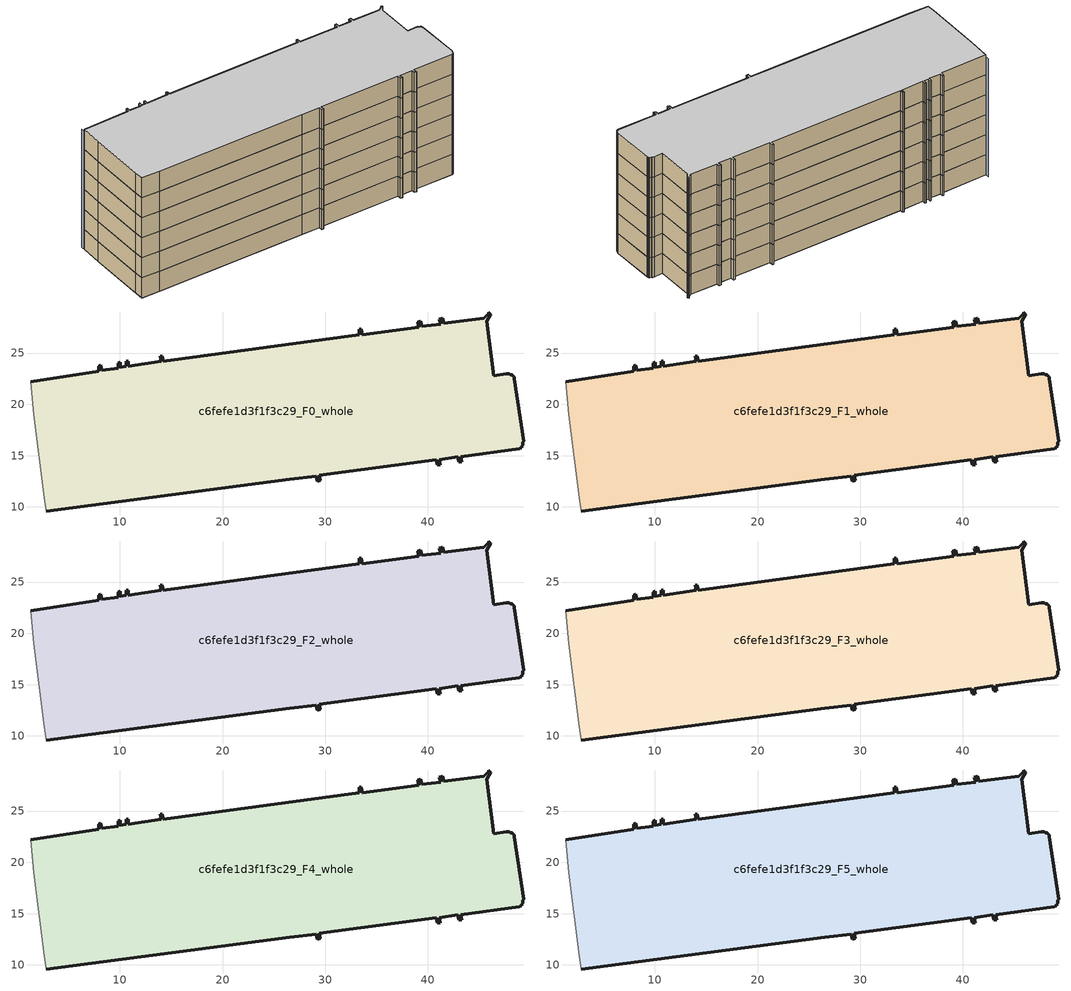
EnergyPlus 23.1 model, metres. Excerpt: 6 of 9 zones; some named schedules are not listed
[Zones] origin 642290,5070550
c6fefe1d3f1f3c29_F0_whole
 floor ground (EU_floor_Construction): 48.95,15.69 49.05,15.79 49.15,15.79 49.15,15.89 49.25,15.99 49.25,16.29 49.35,16.39 48.45,22.5 48.45,22.7 48.35,22.7 48.35,22.79 48.26,22.89 48.06,22.89 47.95,23 47.65,23 46.45,22.79 45.75,28.1 46.15,28.8 45.95,29 45.95,28.9 45.45,28.4 41.55,27.9 41.45,28.4 41.15,28.3 41.25,27.8 39.44,27.6 39.34,28.11 39.05,28 39.15,27.5 33.65,26.8 33.55,27.3 33.34,27.3 33.34,26.8 14.23,24.21 14.13,24.71 13.93,24.71 14.03,24.21 10.82,23.71 10.82,24.21 10.62,24.21 10.62,23.71 10.03,23.61 10.03,24.11 9.82,24.01 9.82,23.5 8.22,23.31 8.12,23.81 7.93,23.71 7.93,23.21 1.32,22.21 1.62,19 2.61,10.9 2.81,9.6 5.42,9.9 26.54,12.7 29.14,13 29.23,12.5 29.54,12.59 29.44,13.09 40.84,14.59 40.94,14.09 41.24,14.09 41.15,14.59 42.94,14.89 43.05,14.39 43.34,14.39 43.24,14.89 z0
 wall outside (EU_wall_Construction): 1.32,22.21 7.93,23.21 7.93,23.71 8.12,23.81 8.22,23.31 9.82,23.5 9.82,24.01 10.03,24.11 10.03,23.61 10.62,23.71 10.62,24.21 10.82,24.21 10.82,23.71 14.03,24.21 13.93,24.71 14.13,24.71 14.23,24.21 33.34,26.8 33.34,27.3 33.55,27.3 33.65,26.8 39.15,27.5 39.05,28 39.34,28.11 39.44,27.6 41.25,27.8 41.15,28.3 41.45,28.4 41.55,27.9 45.45,28.4 45.95,28.9 45.95,29 46.15,28.8 45.75,28.1 46.45,22.79 47.65,23 47.95,23 48.06,22.89 48.26,22.89 48.35,22.79 48.35,22.7 48.45,22.7 48.45,22.5 49.35,16.39 49.25,16.29 49.25,15.99 49.15,15.89 49.15,15.79 49.05,15.79 48.95,15.69 43.24,14.89 43.34,14.39 43.05,14.39 42.94,14.89 41.15,14.59 41.24,14.09 40.94,14.09 40.84,14.59 29.44,13.09 29.54,12.59 29.23,12.5 29.14,13 26.54,12.7 5.42,9.9 2.81,9.6 z0:3
 wall adiabatic (EU_wall_Construction): 2.81,9.6 2.61,10.9 1.62,19 1.32,22.21 z0:3
c6fefe1d3f1f3c29_F1_whole
 floor to c6fefe1d3f1f3c29_F0_whole (EU_floor_Construction): 48.95,15.69 49.05,15.79 49.15,15.79 49.15,15.89 49.25,15.99 49.25,16.29 49.35,16.39 48.45,22.5 48.45,22.7 48.35,22.7 48.35,22.79 48.25,22.89 48.05,22.89 47.95,23 47.65,23 46.45,22.79 45.75,28.1 46.15,28.8 45.95,29 45.95,28.9 45.45,28.4 41.55,27.9 41.45,28.4 41.15,28.3 41.25,27.8 39.44,27.6 39.34,28.11 39.04,28 39.15,27.5 33.65,26.8 33.54,27.3 33.34,27.3 33.34,26.8 14.23,24.21 14.13,24.71 13.93,24.71 14.03,24.21 10.82,23.71 10.82,24.21 10.62,24.21 10.62,23.71 10.02,23.61 10.02,24.11 9.82,24.01 9.82,23.5 8.22,23.31 8.12,23.81 7.92,23.71 7.92,23.21 1.32,22.21 1.62,19 2.61,10.9 2.81,9.6 5.42,9.9 26.53,12.7 29.13,13 29.23,12.5 29.53,12.59 29.44,13.09 40.84,14.59 40.94,14.09 41.24,14.09 41.15,14.59 42.94,14.89 43.04,14.39 43.34,14.39 43.24,14.89 z3
 wall outside (EU_wall_Construction): 1.32,22.21 7.93,23.21 7.93,23.71 8.12,23.81 8.22,23.31 9.82,23.5 9.82,24.01 10.03,24.11 10.03,23.61 10.62,23.71 10.62,24.21 10.82,24.21 10.82,23.71 14.03,24.21 13.93,24.71 14.13,24.71 14.23,24.21 33.34,26.8 33.34,27.3 33.55,27.3 33.65,26.8 39.15,27.5 39.05,28 39.34,28.11 39.44,27.6 41.25,27.8 41.15,28.3 41.45,28.4 41.55,27.9 45.45,28.4 45.95,28.9 45.95,29 46.15,28.8 45.75,28.1 46.45,22.79 47.65,23 47.95,23 48.06,22.89 48.26,22.89 48.35,22.79 48.35,22.7 48.45,22.7 48.45,22.5 49.35,16.39 49.25,16.29 49.25,15.99 49.15,15.89 49.15,15.79 49.05,15.79 48.95,15.69 43.24,14.89 43.34,14.39 43.05,14.39 42.94,14.89 41.15,14.59 41.24,14.09 40.94,14.09 40.84,14.59 29.44,13.09 29.54,12.59 29.23,12.5 29.14,13 26.54,12.7 5.42,9.9 2.81,9.6 z3:6
 wall adiabatic (EU_wall_Construction): 2.81,9.6 2.61,10.9 1.62,19 1.32,22.21 z3:6
c6fefe1d3f1f3c29_F2_whole
 floor to c6fefe1d3f1f3c29_F1_whole (EU_floor_Construction): 48.95,15.69 49.05,15.79 49.15,15.79 49.15,15.89 49.25,15.99 49.25,16.29 49.35,16.39 48.45,22.5 48.45,22.7 48.35,22.7 48.35,22.79 48.25,22.89 48.05,22.89 47.95,23 47.65,23 46.45,22.79 45.75,28.1 46.15,28.8 45.95,29 45.95,28.9 45.45,28.4 41.55,27.9 41.45,28.4 41.15,28.3 41.25,27.8 39.44,27.6 39.34,28.11 39.04,28 39.15,27.5 33.65,26.8 33.54,27.3 33.34,27.3 33.34,26.8 14.23,24.21 14.13,24.71 13.93,24.71 14.03,24.21 10.82,23.71 10.82,24.21 10.62,24.21 10.62,23.71 10.02,23.61 10.02,24.11 9.82,24.01 9.82,23.5 8.22,23.31 8.12,23.81 7.92,23.71 7.92,23.21 1.32,22.21 1.62,19 2.61,10.9 2.81,9.6 5.42,9.9 26.53,12.7 29.13,13 29.23,12.5 29.53,12.59 29.44,13.09 40.84,14.59 40.94,14.09 41.24,14.09 41.15,14.59 42.94,14.89 43.04,14.39 43.34,14.39 43.24,14.89 z6
 wall outside (EU_wall_Construction): 1.32,22.21 7.93,23.21 7.93,23.71 8.12,23.81 8.22,23.31 9.82,23.5 9.82,24.01 10.03,24.11 10.03,23.61 10.62,23.71 10.62,24.21 10.82,24.21 10.82,23.71 14.03,24.21 13.93,24.71 14.13,24.71 14.23,24.21 33.34,26.8 33.34,27.3 33.55,27.3 33.65,26.8 39.15,27.5 39.05,28 39.34,28.11 39.44,27.6 41.25,27.8 41.15,28.3 41.45,28.4 41.55,27.9 45.45,28.4 45.95,28.9 45.95,29 46.15,28.8 45.75,28.1 46.45,22.79 47.65,23 47.95,23 48.06,22.89 48.26,22.89 48.35,22.79 48.35,22.7 48.45,22.7 48.45,22.5 49.35,16.39 49.25,16.29 49.25,15.99 49.15,15.89 49.15,15.79 49.05,15.79 48.95,15.69 43.24,14.89 43.34,14.39 43.05,14.39 42.94,14.89 41.15,14.59 41.24,14.09 40.94,14.09 40.84,14.59 29.44,13.09 29.54,12.59 29.23,12.5 29.14,13 26.54,12.7 5.42,9.9 2.81,9.6 z6:9
 wall adiabatic (EU_wall_Construction): 2.81,9.6 2.61,10.9 1.62,19 1.32,22.21 z6:9
c6fefe1d3f1f3c29_F3_whole
 floor to c6fefe1d3f1f3c29_F2_whole (EU_floor_Construction): 48.95,15.69 49.05,15.79 49.15,15.79 49.15,15.89 49.25,15.99 49.25,16.29 49.35,16.39 48.45,22.5 48.45,22.7 48.35,22.7 48.35,22.79 48.25,22.89 48.05,22.89 47.95,23 47.65,23 46.45,22.79 45.75,28.1 46.15,28.8 45.95,29 45.95,28.9 45.45,28.4 41.55,27.9 41.45,28.4 41.15,28.3 41.25,27.8 39.44,27.6 39.34,28.11 39.04,28 39.15,27.5 33.65,26.8 33.54,27.3 33.34,27.3 33.34,26.8 14.23,24.21 14.13,24.71 13.93,24.71 14.03,24.21 10.82,23.71 10.82,24.21 10.62,24.21 10.62,23.71 10.02,23.61 10.02,24.11 9.82,24.01 9.82,23.5 8.22,23.31 8.12,23.81 7.92,23.71 7.92,23.21 1.32,22.21 1.62,19 2.61,10.9 2.81,9.6 5.42,9.9 26.53,12.7 29.13,13 29.23,12.5 29.53,12.59 29.44,13.09 40.84,14.59 40.94,14.09 41.24,14.09 41.15,14.59 42.94,14.89 43.04,14.39 43.34,14.39 43.24,14.89 z9
 wall outside (EU_wall_Construction): 1.32,22.21 7.93,23.21 7.93,23.71 8.12,23.81 8.22,23.31 9.82,23.5 9.82,24.01 10.03,24.11 10.03,23.61 10.62,23.71 10.62,24.21 10.82,24.21 10.82,23.71 14.03,24.21 13.93,24.71 14.13,24.71 14.23,24.21 33.34,26.8 33.34,27.3 33.55,27.3 33.65,26.8 39.15,27.5 39.05,28 39.34,28.11 39.44,27.6 41.25,27.8 41.15,28.3 41.45,28.4 41.55,27.9 45.45,28.4 45.95,28.9 45.95,29 46.15,28.8 45.75,28.1 46.45,22.79 47.65,23 47.95,23 48.06,22.89 48.26,22.89 48.35,22.79 48.35,22.7 48.45,22.7 48.45,22.5 49.35,16.39 49.25,16.29 49.25,15.99 49.15,15.89 49.15,15.79 49.05,15.79 48.95,15.69 43.24,14.89 43.34,14.39 43.05,14.39 42.94,14.89 41.15,14.59 41.24,14.09 40.94,14.09 40.84,14.59 29.44,13.09 29.54,12.59 29.23,12.5 29.14,13 26.54,12.7 5.42,9.9 2.81,9.6 z9:12
 wall adiabatic (EU_wall_Construction): 2.81,9.6 2.61,10.9 1.62,19 1.32,22.21 z9:12
c6fefe1d3f1f3c29_F4_whole
 floor to c6fefe1d3f1f3c29_F3_whole (EU_floor_Construction): 48.95,15.69 49.05,15.79 49.15,15.79 49.15,15.89 49.25,15.99 49.25,16.29 49.35,16.39 48.45,22.5 48.45,22.7 48.35,22.7 48.35,22.79 48.25,22.89 48.05,22.89 47.95,23 47.65,23 46.45,22.79 45.75,28.1 46.15,28.8 45.95,29 45.95,28.9 45.45,28.4 41.55,27.9 41.45,28.4 41.15,28.3 41.25,27.8 39.44,27.6 39.34,28.11 39.04,28 39.15,27.5 33.65,26.8 33.54,27.3 33.34,27.3 33.34,26.8 14.23,24.21 14.13,24.71 13.93,24.71 14.03,24.21 10.82,23.71 10.82,24.21 10.62,24.21 10.62,23.71 10.02,23.61 10.02,24.11 9.82,24.01 9.82,23.5 8.22,23.31 8.12,23.81 7.92,23.71 7.92,23.21 1.32,22.21 1.62,19 2.61,10.9 2.81,9.6 5.42,9.9 26.53,12.7 29.13,13 29.23,12.5 29.53,12.59 29.44,13.09 40.84,14.59 40.94,14.09 41.24,14.09 41.15,14.59 42.94,14.89 43.04,14.39 43.34,14.39 43.24,14.89 z12
 wall outside (EU_wall_Construction): 1.32,22.21 7.93,23.21 7.93,23.71 8.12,23.81 8.22,23.31 9.82,23.5 9.82,24.01 10.03,24.11 10.03,23.61 10.62,23.71 10.62,24.21 10.82,24.21 10.82,23.71 14.03,24.21 13.93,24.71 14.13,24.71 14.23,24.21 33.34,26.8 33.34,27.3 33.55,27.3 33.65,26.8 39.15,27.5 39.05,28 39.34,28.11 39.44,27.6 41.25,27.8 41.15,28.3 41.45,28.4 41.55,27.9 45.45,28.4 45.95,28.9 45.95,29 46.15,28.8 45.75,28.1 46.45,22.79 47.65,23 47.95,23 48.06,22.89 48.26,22.89 48.35,22.79 48.35,22.7 48.45,22.7 48.45,22.5 49.35,16.39 49.25,16.29 49.25,15.99 49.15,15.89 49.15,15.79 49.05,15.79 48.95,15.69 43.24,14.89 43.34,14.39 43.05,14.39 42.94,14.89 41.15,14.59 41.24,14.09 40.94,14.09 40.84,14.59 29.44,13.09 29.54,12.59 29.23,12.5 29.14,13 26.54,12.7 5.42,9.9 2.81,9.6 z12:15
 wall adiabatic (EU_wall_Construction): 2.81,9.6 2.61,10.9 1.62,19 1.32,22.21 z12:15
c6fefe1d3f1f3c29_F5_whole
 floor to c6fefe1d3f1f3c29_F4_whole (EU_floor_Construction): 48.95,15.69 49.05,15.79 49.15,15.79 49.15,15.89 49.25,15.99 49.25,16.29 49.35,16.39 48.45,22.5 48.45,22.7 48.35,22.7 48.35,22.79 48.25,22.89 48.05,22.89 47.95,23 47.65,23 46.45,22.79 45.75,28.1 46.15,28.8 45.95,29 45.95,28.9 45.45,28.4 41.55,27.9 41.45,28.4 41.15,28.3 41.25,27.8 39.44,27.6 39.34,28.11 39.04,28 39.15,27.5 33.65,26.8 33.54,27.3 33.34,27.3 33.34,26.8 14.23,24.21 14.13,24.71 13.93,24.71 14.03,24.21 10.82,23.71 10.82,24.21 10.62,24.21 10.62,23.71 10.02,23.61 10.02,24.11 9.82,24.01 9.82,23.5 8.22,23.31 8.12,23.81 7.92,23.71 7.92,23.21 1.32,22.21 1.62,19 2.61,10.9 2.81,9.6 5.42,9.9 26.53,12.7 29.13,13 29.23,12.5 29.53,12.59 29.44,13.09 40.84,14.59 40.94,14.09 41.24,14.09 41.15,14.59 42.94,14.89 43.04,14.39 43.34,14.39 43.24,14.89 z15
 wall outside (EU_wall_Construction): 1.32,22.21 7.93,23.21 7.93,23.71 8.12,23.81 8.22,23.31 9.82,23.5 9.82,24.01 10.03,24.11 10.03,23.61 10.62,23.71 10.62,24.21 10.82,24.21 10.82,23.71 14.03,24.21 13.93,24.71 14.13,24.71 14.23,24.21 33.34,26.8 33.34,27.3 33.55,27.3 33.65,26.8 39.15,27.5 39.05,28 39.34,28.11 39.44,27.6 41.25,27.8 41.15,28.3 41.45,28.4 41.55,27.9 45.45,28.4 45.95,28.9 45.95,29 46.15,28.8 45.75,28.1 46.45,22.79 47.65,23 47.95,23 48.06,22.89 48.26,22.89 48.35,22.79 48.35,22.7 48.45,22.7 48.45,22.5 49.35,16.39 49.25,16.29 49.25,15.99 49.15,15.89 49.15,15.79 49.05,15.79 48.95,15.69 43.24,14.89 43.34,14.39 43.05,14.39 42.94,14.89 41.15,14.59 41.24,14.09 40.94,14.09 40.84,14.59 29.44,13.09 29.54,12.59 29.23,12.5 29.14,13 26.54,12.7 5.42,9.9 2.81,9.6 z15:18
 wall adiabatic (EU_wall_Construction): 2.81,9.6 2.61,10.9 1.62,19 1.32,22.21 z15:18
 ceiling to c6fefe1d3f1f3c29_F6_whole (EU_floor_Construction): 46.15,28.8 45.75,28.1 46.45,22.79 47.65,23 47.95,23 48.05,22.89 48.25,22.89 48.35,22.79 48.35,22.7 48.45,22.7 48.45,22.5 49.35,16.39 49.25,16.29 49.25,15.99 49.15,15.89 49.15,15.79 49.05,15.79 48.95,15.69 43.24,14.89 43.34,14.39 43.04,14.39 42.94,14.89 41.15,14.59 41.24,14.09 40.94,14.09 40.84,14.59 29.44,13.09 29.53,12.59 29.23,12.5 29.13,13 26.53,12.7 5.42,9.9 2.81,9.6 2.61,10.9 1.62,19 1.32,22.21 7.92,23.21 7.92,23.71 8.12,23.81 8.22,23.31 9.82,23.5 9.82,24.01 10.02,24.11 10.02,23.61 10.62,23.71 10.62,24.21 10.82,24.21 10.82,23.71 14.03,24.21 13.93,24.71 14.13,24.71 14.23,24.21 33.34,26.8 33.34,27.3 33.54,27.3 33.65,26.8 39.15,27.5 39.04,28 39.34,28.11 39.44,27.6 41.25,27.8 41.15,28.3 41.45,28.4 41.55,27.9 45.45,28.4 45.95,28.9 45.95,29 z18
shading: 1.26,22.71 2.68,10.91 z0:17.7
[Building]
EU S2 Campaign: North Axis=0; Terrain=City; Solar Distribution=FullExterior
[Site:Location]
Lyon-Bron: Latitude=45.75; Longitude=5; Time Zone=1; Elevation=198
[SizingPeriod:WeatherFileDays]
AnnualSizingPeriod: Begin Month=1; Begin Day of Month=1; End Month=12; End Day of Month=31; Day of Week for Start Day=Monday; Use Weather File Daylight Saving Period=No; Use Weather File Rain and Snow Indicators=No
[MATERIAL]
EU_InternalMass_Material: Roughness=MediumRough; Thickness=0.1; Conductivity=1; Density=1800; Specific Heat=900; Thermal Absorptance=0.9; Solar Absorptance=0.7; Visible Absorptance=0.7
[MATERIAL:NOMASS] Roughness=MediumRough; Thermal Absorptance=0.9; Solar Absorptance=0.7; Visible Absorptance=0.7
Name | Thermal Resistance
EU_wall_NoMass | 1.15691
EU_floor_NoMass | 1.78277
[CONSTRUCTION]
EU_wall_Construction: EU_wall_NoMass
EU_floor_Construction: EU_floor_NoMass
EU_InternalMass_Construction: EU_InternalMass_Material
[ZONE] Type=1; Multiplier=1; Ceiling Height=autocalculate; Volume=1802.68; Floor Area=autocalculate; Part of Total Floor Area=Yes
c6fefe1d3f1f3c29_F0_whole; c6fefe1d3f1f3c29_F1_whole; c6fefe1d3f1f3c29_F2_whole; c6fefe1d3f1f3c29_F3_whole; c6fefe1d3f1f3c29_F4_whole; c6fefe1d3f1f3c29_F5_whole
[INTERNALMASS] Construction=EU_InternalMass_Construction; Surface Area=600.893
Name | Zone or ZoneList
c6fefe1d3f1f3c29_F0_whole_EU_InternalMass | c6fefe1d3f1f3c29_F0_whole
c6fefe1d3f1f3c29_F1_whole_EU_InternalMass | c6fefe1d3f1f3c29_F1_whole
c6fefe1d3f1f3c29_F2_whole_EU_InternalMass | c6fefe1d3f1f3c29_F2_whole
c6fefe1d3f1f3c29_F3_whole_EU_InternalMass | c6fefe1d3f1f3c29_F3_whole
c6fefe1d3f1f3c29_F4_whole_EU_InternalMass | c6fefe1d3f1f3c29_F4_whole
c6fefe1d3f1f3c29_F5_whole_EU_InternalMass | c6fefe1d3f1f3c29_F5_whole
[OTHEREQUIPMENT] Fuel Type=Electricity; Design Level Calculation Method=Watts/Area; Power per Zone Floor Area=1; Fraction Latent=0; Fraction Radiant=0; Fraction Lost=0; Carbon Dioxide Generation Rate=0; EndUse Subcategory=EU_Step8_InternalGains
Name | Zone or ZoneList or Space or SpaceList | Schedule
EU_Step8_InternalGain_c6fefe1d3f1f3c29_F0_whole_f000 | c6fefe1d3f1f3c29_F0_whole | EU_Step8_GainSchedule_c6fefe1d3f1f3c29_F0_whole_f000
EU_Step8_InternalGain_c6fefe1d3f1f3c29_F1_whole_f000 | c6fefe1d3f1f3c29_F1_whole | EU_Step8_GainSchedule_c6fefe1d3f1f3c29_F1_whole_f000
EU_Step8_InternalGain_c6fefe1d3f1f3c29_F2_whole_f000 | c6fefe1d3f1f3c29_F2_whole | EU_Step8_GainSchedule_c6fefe1d3f1f3c29_F2_whole_f000
EU_Step8_InternalGain_c6fefe1d3f1f3c29_F3_whole_f000 | c6fefe1d3f1f3c29_F3_whole | EU_Step8_GainSchedule_c6fefe1d3f1f3c29_F3_whole_f000
EU_Step8_InternalGain_c6fefe1d3f1f3c29_F4_whole_f000 | c6fefe1d3f1f3c29_F4_whole | EU_Step8_GainSchedule_c6fefe1d3f1f3c29_F4_whole_f000
EU_Step8_InternalGain_c6fefe1d3f1f3c29_F5_whole_f000 | c6fefe1d3f1f3c29_F5_whole | EU_Step8_GainSchedule_c6fefe1d3f1f3c29_F5_whole_f000
[ZONEVENTILATION:DESIGNFLOWRATE] Schedule=EU_AlwaysOn; Design Flow Rate Calculation Method=AirChanges/Hour; Air Changes per Hour=0.551728; Ventilation Type=Natural; Fan Pressure Rise=0; Fan Total Efficiency=1; Constant Term Coefficient=1; Temperature Term Coefficient=0; Velocity Term Coefficient=0; Velocity Squared Term Coefficient=0; Minimum Indoor Temperature=-100; Maximum Indoor Temperature=100; Delta Temperature=-100; Minimum Outdoor Temperature=-100; Maximum Outdoor Temperature=100; Maximum Wind Speed=40
Name | Zone or ZoneList or Space or SpaceList
EU_ConstantAir_c6fefe1d3f1f3c29_F0_whole | c6fefe1d3f1f3c29_F0_whole
EU_ConstantAir_c6fefe1d3f1f3c29_F1_whole | c6fefe1d3f1f3c29_F1_whole
EU_ConstantAir_c6fefe1d3f1f3c29_F2_whole | c6fefe1d3f1f3c29_F2_whole
EU_ConstantAir_c6fefe1d3f1f3c29_F3_whole | c6fefe1d3f1f3c29_F3_whole
EU_ConstantAir_c6fefe1d3f1f3c29_F4_whole | c6fefe1d3f1f3c29_F4_whole
EU_ConstantAir_c6fefe1d3f1f3c29_F5_whole | c6fefe1d3f1f3c29_F5_whole
[HVACTEMPLATE:THERMOSTAT] Constant Heating Setpoint=20; Constant Cooling Setpoint=50
EU_HeatOnly_c6fefe1d3f1f3c29_F0_whole; EU_HeatOnly_c6fefe1d3f1f3c29_F1_whole; EU_HeatOnly_c6fefe1d3f1f3c29_F2_whole; EU_HeatOnly_c6fefe1d3f1f3c29_F3_whole; EU_HeatOnly_c6fefe1d3f1f3c29_F4_whole; EU_HeatOnly_c6fefe1d3f1f3c29_F5_whole; EU_HeatOnly_c6fefe1d3f1f3c29_F6_whole; EU_HeatOnly_c6fefe1d3f1f3c29_F7_whole; EU_HeatOnly_c6fefe1d3f1f3c29_F8_whole
[HVACTEMPLATE:ZONE:IDEALLOADSAIRSYSTEM] System Availability Schedule=EU_AlwaysOn; Maximum Heating Supply Air Temperature=50; Minimum Cooling Supply Air Temperature=13; Maximum Heating Supply Air Humidity Ratio=0.0156; Minimum Cooling Supply Air Humidity Ratio=0.0077; Heating Limit=NoLimit; Cooling Limit=NoLimit; Heating Availability Schedule=EU_AlwaysOn; Cooling Availability Schedule=EU_CoolingOff; Dehumidification Control Type=ConstantSensibleHeatRatio; Cooling Sensible Heat Ratio=0.7; Dehumidification Setpoint=60; Humidification Control Type=None; Humidification Setpoint=30; Outdoor Air Method=None; Outdoor Air Flow Rate per Person=0.00944; Outdoor Air Flow Rate per Zone Floor Area=0; Outdoor Air Flow Rate per Zone=0; Demand Controlled Ventilation Type=None; Outdoor Air Economizer Type=NoEconomizer; Heat Recovery Type=None; Sensible Heat Recovery Effectiveness=0.7; Latent Heat Recovery Effectiveness=0.65
Name | Template Thermostat
c6fefe1d3f1f3c29_F0_whole | EU_HeatOnly_c6fefe1d3f1f3c29_F0_whole
c6fefe1d3f1f3c29_F1_whole | EU_HeatOnly_c6fefe1d3f1f3c29_F1_whole
c6fefe1d3f1f3c29_F2_whole | EU_HeatOnly_c6fefe1d3f1f3c29_F2_whole
c6fefe1d3f1f3c29_F3_whole | EU_HeatOnly_c6fefe1d3f1f3c29_F3_whole
c6fefe1d3f1f3c29_F4_whole | EU_HeatOnly_c6fefe1d3f1f3c29_F4_whole
c6fefe1d3f1f3c29_F5_whole | EU_HeatOnly_c6fefe1d3f1f3c29_F5_whole
[SIZING:ZONE] Zone Cooling Design Supply Air Temperature Input Method=SupplyAirTemperature; Zone Cooling Design Supply Air Temperature=13; Zone Heating Design Supply Air Temperature Input Method=SupplyAirTemperature; Zone Heating Design Supply Air Temperature=50; Zone Cooling Design Supply Air Humidity Ratio=0.008; Zone Heating Design Supply Air Humidity Ratio=0.008; Cooling Design Air Flow Method=DesignDay; Cooling Design Air Flow Rate=0; Cooling Minimum Air Flow per Zone Floor Area=0.000762; Cooling Minimum Air Flow=0; Cooling Minimum Air Flow Fraction=0.2; Heating Design Air Flow Method=DesignDay; Heating Design Air Flow Rate=0; Heating Maximum Air Flow per Zone Floor Area=0.002032; Heating Maximum Air Flow=0.141576; Heating Maximum Air Flow Fraction=0.3; Account for Dedicated Outdoor Air System=No; Dedicated Outdoor Air System Control Strategy=NeutralSupplyAir; Dedicated Outdoor Air Low Setpoint Temperature for Design=autosize; Dedicated Outdoor Air High Setpoint Temperature for Design=autosize; Zone Load Sizing Method=Sensible Load Only No Latent Load; Zone Latent Cooling Design Supply Air Humidity Ratio Input Method=HumidityRatioDifference; Zone Cooling Design Supply Air Humidity Ratio Difference=0.005; Zone Latent Heating Design Supply Air Humidity Ratio Input Method=HumidityRatioDifference; Zone Humidification Design Supply Air Humidity Ratio Difference=0.005
c6fefe1d3f1f3c29_F0_whole; c6fefe1d3f1f3c29_F1_whole; c6fefe1d3f1f3c29_F2_whole; c6fefe1d3f1f3c29_F3_whole; c6fefe1d3f1f3c29_F4_whole; c6fefe1d3f1f3c29_F5_whole
